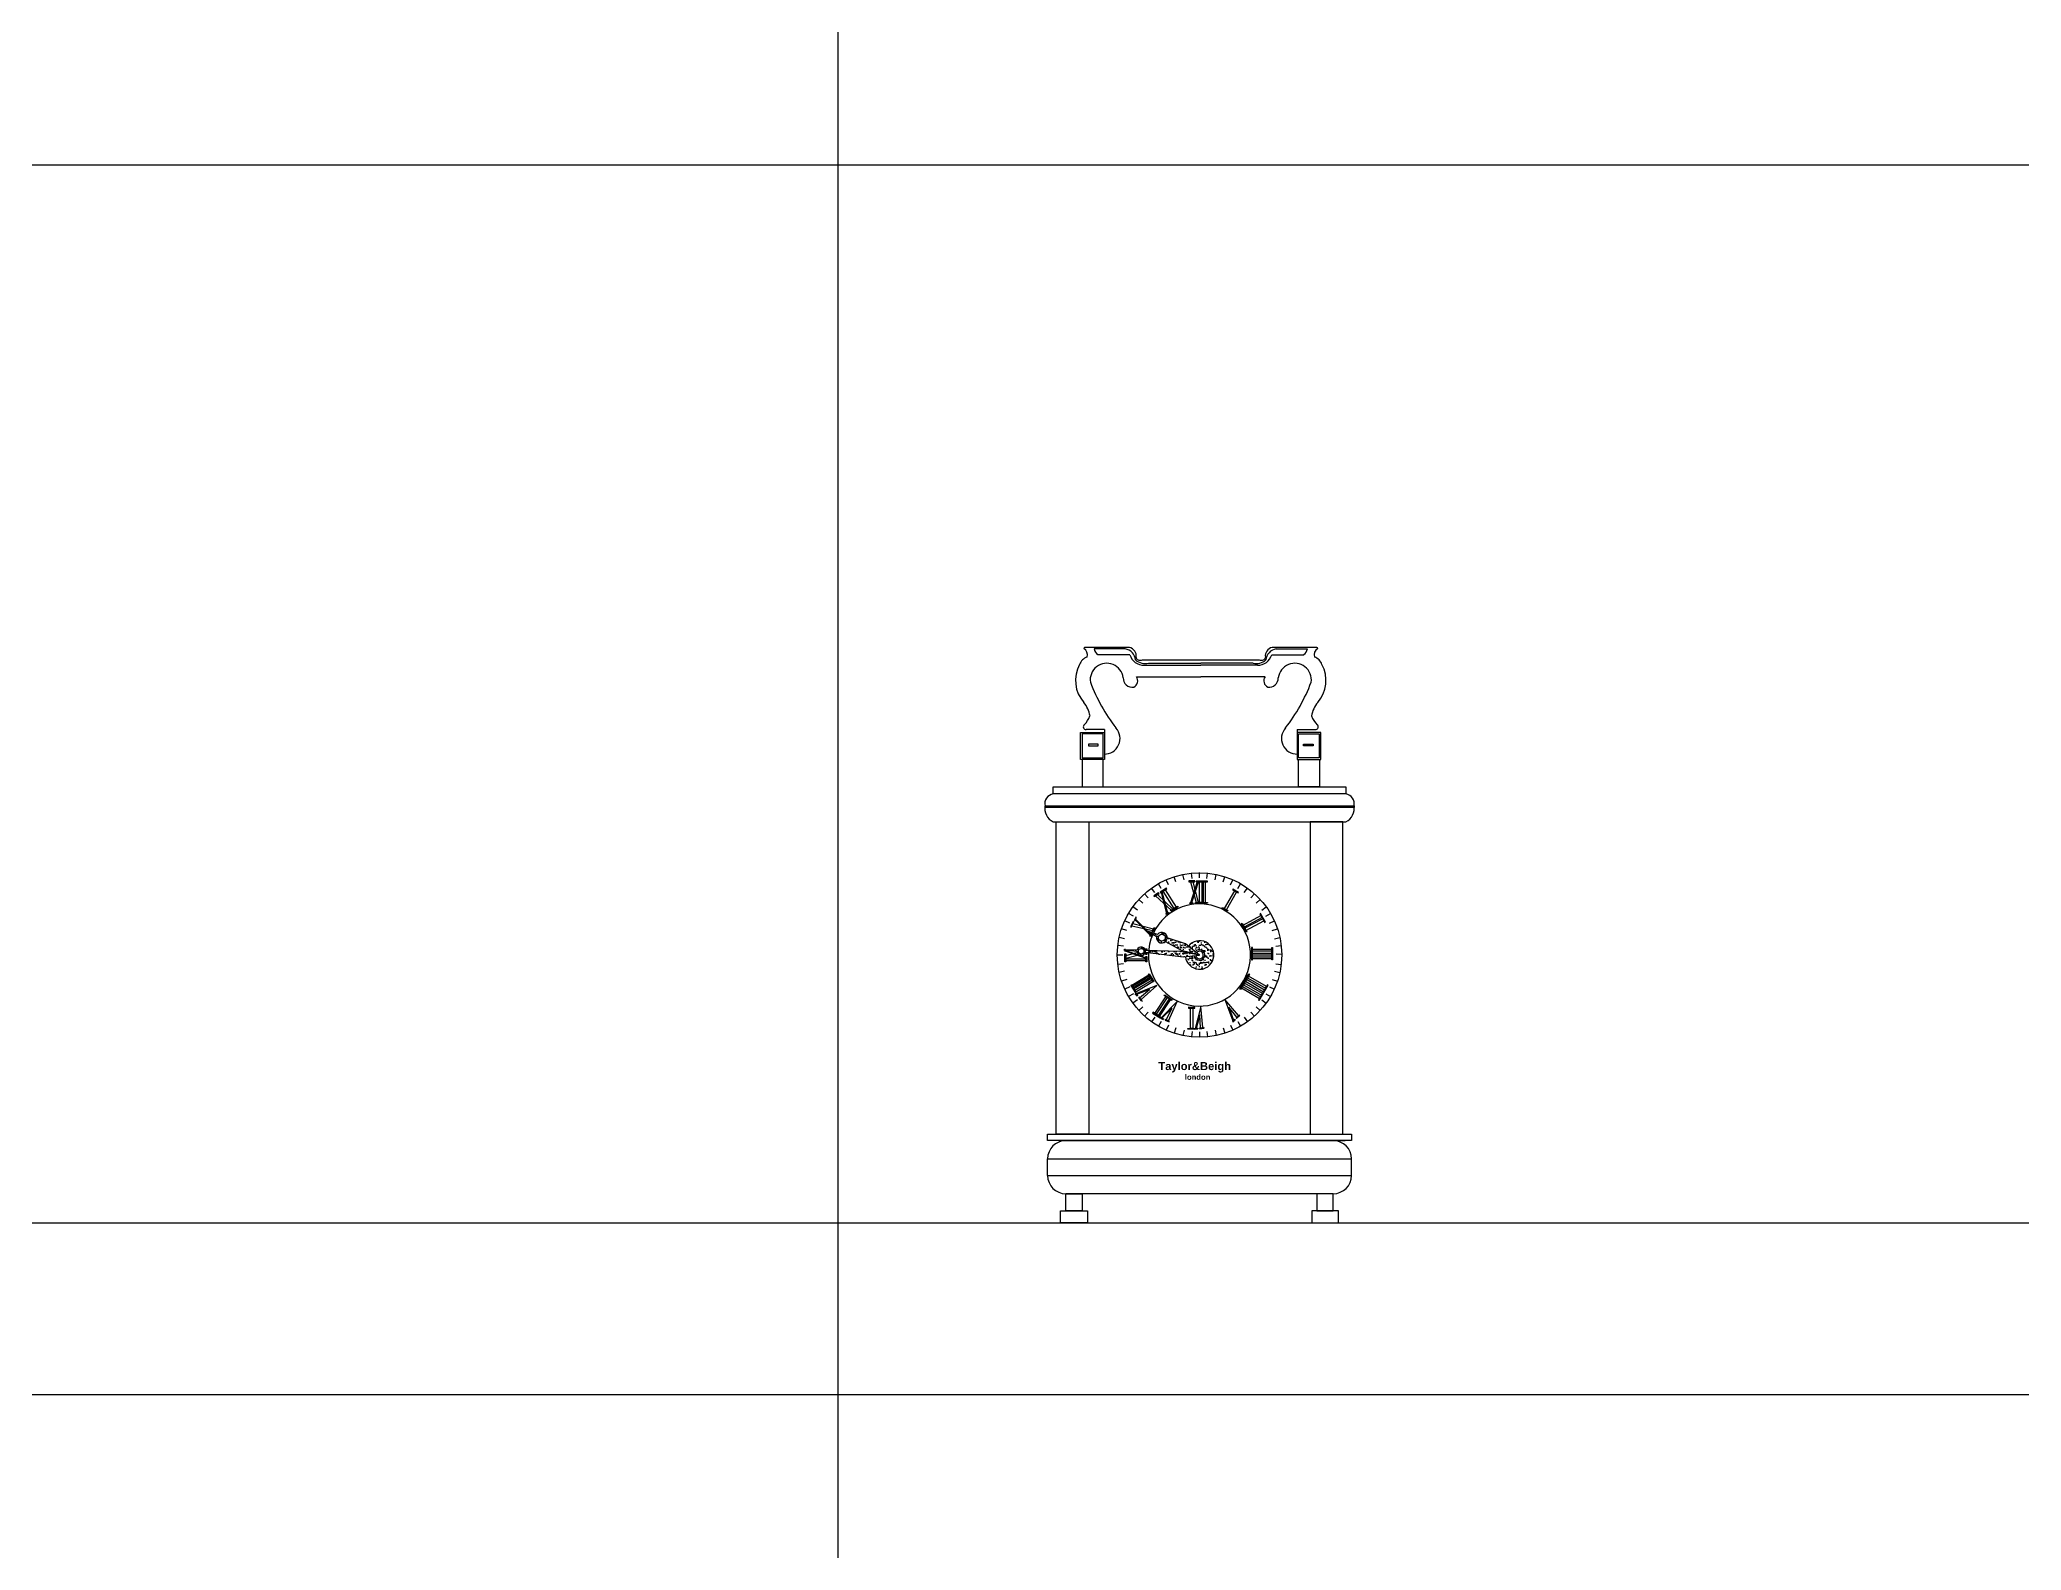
# Model space of a CAD drawing. Extents: x 550 to 4447, y 4707 to 9069.
# Drawn here: x 2487 to 3180, y 6840 to 7369 of the extents above; entities that cross this region are included whole.
import ezdxf

# ---------------------------------------------------------------- set-up
doc = ezdxf.new("R2010")
doc.units = 0
doc.header["$MEASUREMENT"] = 0
doc.layers.get('0').update_dxf_attribs({"linetype": 'CONTINUOUS'})
for name, color, linetype in [('3', 3, 'CONTINUOUS'), ('4', 4, 'CONTINUOUS'), ('7', 7, 'CONTINUOUS'), ('TEXT', 3, 'CONTINUOUS')]:
    doc.layers.add(name, color=color, linetype=linetype)
doc.styles.add('HT', font='swisseb.ttf')
pattern_1 = [(37.5, (2875.3698, 814.3085), (-0.051201, 1.56612236), [0, -1.235456, 0, -1.38176, 0, -1.3208]), (7.5, (2875.3698, 814.3085), (1.4384745, 2.2938403), [0, -0.666496, 0, -1.113536, 0, -0.42672]), (327.5, (2874.37, 814.3085), (2.5311756, 0.004599), [0, -0.4064, 0, -1.46304, 0, -1.91008]), (317.5, (2874.37, 814.3085), (2.4433806, 0.7133738), [0, -0.2032, 0, -0.959104, 0, -1.09728])]

# ---------------------------------------------------------------- blocks, each defined once
blk = doc.blocks.new('10')
at = {"layer": '3'}
h = blk.add_hatch(dxfattribs=at)
h.set_pattern_fill('AR-SAND', color=256, scale=0.032, style=0)
h.set_pattern_definition(pattern_1)
h.paths.add_polyline_path([(811.1, 854.96), (800.04, 855.3, 0.011141), (799.99, 854.5), (812.15, 853.02), (817.83, 853.62)])
h.paths.add_polyline_path([(812.9, 857.66), (806.5, 859.76, -0.200763), (805.93, 858.45), (811.4, 855.41), (813.01, 854.96, -0.00093), (813.01, 854.98, 0.00093), (813.01, 854.96), (816.55, 853.98, -0.000016), (816.55, 853.98, 0.000016), (816.55, 853.98), (817.83, 853.62)])
h.paths.add_polyline_path([(803.14, 860.87), (799.64, 862.02), (799.82, 861.84), (800.98, 861.19), (801, 861.23), (801.23, 861.11), (801.21, 861.07), (802.83, 860.17, 9.591322)])
h.paths.add_polyline_path([(803.43, 859.78, -1), (805.86, 859.78, -1)], flags=16)
h.paths.add_polyline_path([(796.01, 855.42), (791.66, 855.55), (791.33, 855.56), (791.66, 855.52), (795.95, 855, 13.865743)])
h.paths.add_polyline_path([(798.41, 855, -1), (796.46, 855, -1)], flags=16)
h = blk.add_hatch(dxfattribs=at)
h.set_pattern_fill('AR-SAND', color=256, scale=0.032, style=0)
h.set_pattern_definition(pattern_1)
h.paths.add_polyline_path([(815.99, 853.42), (812.88, 853.1, 4.966214), (813.93, 856.81), (816.34, 854.84, -4.921508)])
for p, q in [((791.86, 960.73), (780.97, 960.73)), ((793.44, 958.71), (782.27, 958.71)), ((843.08, 958.71), (854.26, 958.71)), ((844.67, 960.73), (855.55, 960.73)), ((798.46, 955.01), (818.26, 955.01)), ((799.99, 955.72), (818.26, 955.72)), ((836.54, 955.72), (818.26, 955.72)), ((838.06, 955.01), (818.26, 955.01)), ((784.11, 930.99), (776.79, 930.99)), ((776.79, 930.99), (776.79, 922.59)), ((784.11, 922.59), (784.11, 930.99)), ((852.42, 930.99), (859.73, 930.99)), ((852.42, 922.59), (852.42, 930.99)), ((859.73, 930.99), (859.73, 922.59)), ((776.79, 922.59), (784.11, 922.59)), ((778.99, 927.48), (778.99, 926.9)), ((782.35, 927.48), (778.99, 927.48)), ((778.99, 926.9), (782.35, 926.9)), ((782.35, 926.9), (782.35, 927.48)), ((859.73, 922.59), (852.42, 922.59)), ((854.17, 926.9), (854.17, 927.48)), ((854.17, 927.48), (857.54, 927.48)), ((857.54, 926.9), (854.17, 926.9)), ((857.54, 927.48), (857.54, 926.9)), ((763.78, 905.87), (871.88, 905.87)), ((763.78, 905.25), (763.78, 905.87)), ((871.88, 905.25), (763.78, 905.25)), ((871.88, 905.87), (871.88, 905.25)), ((802.38, 874.43), (807.9, 869.35)), ((803.09, 874.88), (808.47, 869.71)), ((804.42, 875.59), (806.32, 868.24)), ((804.69, 875.74), (806.58, 868.39)), ((814.65, 879.33), (816.63, 872.09)), ((816.99, 879.23), (814.7, 871.99)), ((817.3, 879.22), (815, 871.98)), ((815.48, 879.33), (817.31, 872.09)), ((794.13, 863.94), (801.45, 862.29)), ((794.52, 864.68), (801.77, 862.89)), ((795.32, 865.96), (800.64, 860.54)), ((795.49, 866.26), (800.8, 860.83)), ((791.66, 855.55), (791.33, 855.56)), ((791.33, 855.56), (791.66, 855.52)), ((796.01, 855.42), (791.66, 855.55)), ((791.66, 855.52), (795.95, 855)), ((791.87, 855.38), (799.08, 852.75)), ((791.87, 855.2), (799.08, 852.6)), ((792, 853.49), (796, 854.6)), ((792, 852.61), (796.56, 853.79)), ((795.24, 840.16), (795.98, 839.31)), ((795.41, 840.33), (796.18, 839.49)), ((802.94, 843.03), (795.59, 840.14)), ((800.38, 841.69), (795.78, 839.93)), ((796.18, 839.49), (795.98, 839.31)), ((796.43, 838.85), (797.45, 837.69)), ((796.77, 838.83), (796.58, 838.62)), ((796.63, 839.05), (797.64, 837.93)), ((796.89, 838.76), (800.38, 841.69)), ((797.44, 838.15), (802.94, 843.03)), ((797.63, 837.5), (797.83, 837.76)), ((804.15, 831.67), (804.23, 831.9)), ((804.23, 831.9), (805.27, 831.44)), ((810.01, 837.42), (804.47, 831.79)), ((808.22, 835.16), (804.73, 831.68)), ((806.22, 831.06), (808.22, 835.16)), ((806.97, 830.73), (810.01, 837.42)), ((818.31, 835.66), (816.33, 828.01)), ((817.89, 832.8), (816.61, 828.04)), ((818.21, 828.25), (817.89, 832.8)), ((819.03, 828.34), (818.31, 835.66)), ((826.74, 838.1), (829.5, 830.7)), ((831.52, 832.52), (826.74, 838.1)), ((828.04, 835.52), (829.72, 830.88)), ((830.91, 831.98), (828.04, 835.52)), ((830.61, 831.72), (831.75, 832.72)), ((830.81, 831.52), (831.98, 832.51)), ((831.98, 832.51), (831.74, 832.72)), ((804.15, 831.67), (805.17, 831.19)), ((805.27, 831.44), (805.17, 831.19)), ((805.87, 831.22), (805.77, 830.96)), ((805.77, 830.96), (807.17, 830.31)), ((805.87, 831.22), (807.25, 830.61)), ((807.17, 830.31), (807.25, 830.62)), ((816.07, 827.98), (817.2, 828.11)), ((816.07, 827.98), (816.11, 827.74)), ((816.11, 827.74), (817.24, 827.84)), ((817.2, 828.11), (817.24, 827.84)), ((817.83, 828.21), (819.33, 828.38)), ((817.83, 828.21), (817.88, 827.94)), ((817.88, 827.94), (819.41, 828.08)), ((819.41, 828.08), (819.32, 828.39)), ((829.31, 830.53), (830.16, 831.28)), ((829.31, 830.53), (829.48, 830.35)), ((829.48, 830.35), (830.34, 831.08)), ((830.16, 831.28), (830.34, 831.08)), ((830.61, 831.72), (830.81, 831.52)), ((764.68, 782.41), (870.99, 782.41)), ((764.68, 776.62), (870.99, 776.62))]:
    blk.add_line(p, q, dxfattribs=at)
for points in [[(801.94, 874.16), (803.66, 875.24), (803.52, 875.46), (801.8, 874.38)], [(804.16, 875.42), (806.41, 876.83), (806.28, 877.05), (804.02, 875.64)], [(805.13, 876.03), (805.84, 876.47), (809.62, 870.42), (808.91, 869.98)], [(814.13, 879.33), (816.16, 879.33), (816.16, 879.59), (814.13, 879.59)], [(816.68, 879.23), (820.59, 879.23), (820.59, 879.49), (816.68, 879.49)], [(817.83, 879.23), (818.66, 879.23), (818.66, 872.09), (817.83, 872.09)], [(819.96, 879.23), (819.13, 879.23), (819.13, 872.09), (819.96, 872.09)], [(830.78, 875.7), (830.05, 876.12), (826.49, 869.94), (827.21, 869.52)], [(829.33, 876.54), (831.32, 875.39), (831.45, 875.61), (829.46, 876.76)], [(795.18, 865.69), (795.8, 866.86), (795.57, 866.98), (794.95, 865.81)], [(806.05, 868.07), (806.98, 868.65), (807.12, 868.43), (806.19, 867.85)], [(807.67, 869.21), (810.24, 870.81), (810.38, 870.59), (807.81, 868.99)], [(814.39, 871.99), (815.48, 871.99), (815.48, 871.73), (814.39, 871.73)], [(816.37, 872.09), (820.59, 872.09), (820.59, 871.83), (816.37, 871.83)], [(825.86, 870.31), (827.75, 869.21), (827.62, 868.99), (825.73, 870.08)], [(839.28, 867.5), (839.69, 866.78), (833.44, 863.46), (833.05, 864.19)], [(838.91, 868.14), (840.64, 865.1), (840.87, 865.23), (839.14, 868.26)], [(793.88, 863.48), (794.84, 865.28), (794.61, 865.4), (793.65, 863.6)], [(800.49, 860.26), (801, 861.23), (801.23, 861.11), (800.72, 860.14)], [(801.28, 861.98), (801.99, 863.31), (802.22, 863.19), (801.51, 861.86)], [(832.7, 864.84), (834.35, 861.75), (834.12, 861.63), (832.47, 864.72)], [(840.35, 865.66), (839.92, 866.37), (833.66, 863.04), (834.05, 862.31)], [(791.65, 854.13), (792, 854.13), (792, 851.33), (791.65, 851.33)], [(799.09, 853.2), (799.44, 853.2), (799.44, 851.27), (799.09, 851.27)], [(836.35, 856.27), (836.06, 856.27), (836.06, 851.99), (836.35, 851.99)], [(836.35, 855.75), (843.11, 855.75), (843.11, 855.1), (836.35, 855.1)], [(836.35, 854.32), (843.11, 854.32), (843.11, 853.67), (836.35, 853.67)], [(836.35, 853.01), (843.11, 853.01), (843.11, 852.36), (836.35, 852.36)], [(843.11, 856.27), (843.39, 856.27), (843.39, 851.99), (843.11, 851.99)], [(792, 852.38), (799.09, 852.38), (799.09, 851.62), (792, 851.62)], [(800.07, 846.75), (800.35, 846.29), (794.4, 842.65), (794.11, 843.1)], [(800.57, 845.94), (800.86, 845.49), (794.9, 841.84), (794.61, 842.3)], [(800.21, 847.11), (801.88, 844.44), (801.62, 844.28), (799.95, 846.95)], [(831.98, 841.74), (835.07, 847.09), (835.29, 846.97), (832.2, 841.61)], [(834.93, 846.34), (834.58, 845.75), (840.88, 842.11), (841.23, 842.71)], [(793.75, 843.09), (795.42, 840.42), (795.68, 840.58), (794.01, 843.25)], [(801.49, 844.47), (801.21, 844.93), (795.25, 841.28), (795.54, 840.82)], [(806.09, 839.08), (806.54, 838.79), (802.69, 832.96), (802.24, 833.26)], [(805.62, 839.76), (808.26, 838.04), (808.09, 837.78), (805.45, 839.5)], [(832.49, 842.06), (832.84, 842.66), (839.14, 839.02), (838.79, 838.42)], [(833.56, 843.91), (833.21, 843.31), (839.51, 839.68), (839.86, 840.27)], [(834.21, 845.09), (833.86, 844.5), (840.16, 840.86), (840.51, 841.46)], [(838.71, 837.85), (841.81, 843.21), (841.59, 843.33), (838.5, 837.98)], [(801.42, 833.42), (804.07, 831.7), (804.23, 831.96), (801.59, 833.67)], [(807.7, 838.03), (807.25, 838.33), (803.39, 832.5), (803.85, 832.21)], [(813.98, 835.16), (816.17, 835.14), (816.17, 835.4), (813.98, 835.42)], [(815.45, 828.01), (814.62, 828.02), (814.71, 835.15), (815.54, 835.14)], [(813.79, 828.03), (816.08, 828), (816.08, 827.74), (813.78, 827.77)]]:
    blk.add_lwpolyline(points, close=True, dxfattribs=at)
for points in [[(791.87, 855.55), (791.87, 855.75), (791.66, 855.75), (791.66, 855.55)], [(791.66, 855.52), (791.66, 855.03), (791.87, 855.03), (791.87, 855.5)]]:
    blk.add_lwpolyline(points, dxfattribs=at)
for centre, radius, start, end in [((783.93, 961.21), 2.99, 189.1509, 236.33428), ((791.21, 956.51), 4.27, 4.69451, 81.19608), ((798.37, 960.14), 5.13, 196.09502, 271.03428), ((798.9, 960.93), 5.33, 229.82142, 281.81515), ((837.63, 960.93), 5.33, 258.18485, 310.17858), ((838.16, 960.14), 5.13, 268.96572, 343.90498), ((845.32, 956.51), 4.27, 98.80392, 175.30549), ((852.6, 961.21), 2.99, 303.66572, 350.8491)]:
    blk.add_arc(centre, radius, start, end, dxfattribs=at)
at = {"layer": '7'}
for p, q in [((795.79, 950.98), (818.26, 950.98)), ((840.74, 950.98), (818.26, 950.98)), ((776.25, 931.51), (784.59, 931.51)), ((776.25, 922.09), (776.25, 931.51)), ((784.59, 932.55), (778.16, 932.55)), ((784.59, 932.55), (784.59, 922.09)), ((851.93, 932.55), (858.37, 932.55)), ((851.93, 932.55), (851.93, 922.09)), ((860.28, 931.51), (851.93, 931.51)), ((860.28, 922.09), (860.28, 931.51)), ((784.59, 922.09), (776.25, 922.09)), ((776.73, 922.09), (776.73, 912.52)), ((784.11, 922.09), (776.73, 922.09)), ((784.11, 912.52), (784.11, 922.09)), ((851.93, 922.09), (860.28, 922.09)), ((852.41, 912.52), (852.41, 922.09)), ((852.41, 922.09), (859.8, 922.09)), ((859.8, 922.09), (859.8, 912.52)), ((766.61, 912.52), (869.05, 912.52)), ((766.61, 910.02), (766.61, 912.52)), ((869.05, 910.02), (766.61, 910.02)), ((776.73, 912.52), (784.11, 912.52)), ((859.8, 912.52), (852.41, 912.52)), ((869.05, 912.52), (869.05, 910.02)), ((766.61, 900.24), (869.05, 900.24)), ((767.73, 900.24), (779.15, 900.24)), ((779.15, 900.24), (779.15, 791.11)), ((867.94, 900.24), (856.51, 900.24)), ((856.51, 900.24), (856.51, 791.11)), ((867.94, 791.11), (867.94, 900.24)), ((809.54, 879.23), (808.95, 881.07)), ((812.4, 879.98), (812.01, 881.88)), ((815.24, 880.41), (815.05, 882.34)), ((817.83, 880.63), (817.83, 882.56)), ((820.42, 880.41), (820.61, 882.34)), ((823.26, 879.98), (823.65, 881.88)), ((826.12, 879.23), (826.72, 881.07)), ((799.9, 873.66), (798.61, 875.1)), ((802.2, 875.51), (801.07, 877.08)), ((804.44, 876.96), (803.48, 878.63)), ((806.95, 878.23), (806.16, 880)), ((828.72, 878.23), (829.5, 880)), ((831.22, 876.96), (832.19, 878.63)), ((833.46, 875.51), (834.59, 877.08)), ((835.76, 873.66), (837.06, 875.1)), ((794.68, 867.26), (793.01, 868.23)), ((796.09, 869.43), (794.53, 870.56)), ((798.03, 871.81), (796.61, 873.12)), ((837.63, 871.81), (839.06, 873.12)), ((839.57, 869.43), (841.14, 870.56)), ((840.99, 867.26), (842.66, 868.23)), ((791.62, 859.41), (789.73, 859.82)), ((792.41, 862.29), (790.58, 862.91)), ((793.41, 864.82), (791.65, 865.62)), ((803.14, 860.87), (799.27, 862.14)), ((799.27, 862.14), (802.83, 860.17)), ((812.9, 857.66), (806.5, 859.76)), ((842.25, 864.82), (844.01, 865.62)), ((843.25, 862.29), (845.08, 862.91)), ((844.05, 859.41), (845.93, 859.82)), ((789.07, 853.71), (791.01, 853.71)), ((791.19, 856.8), (789.26, 857.03)), ((798.78, 854.37), (799.09, 854.45)), ((798.86, 855.4), (799.09, 855.47)), ((798.87, 854.64), (812.15, 853.02)), ((811.1, 854.96), (798.88, 855.33)), ((805.93, 858.45), (811.4, 855.41)), ((817.83, 853.62), (811.1, 854.96)), ((811.4, 855.41), (817.83, 853.62)), ((812.15, 853.02), (817.83, 853.62)), ((817.83, 853.62), (812.9, 857.66)), ((844.48, 856.8), (846.4, 857.03)), ((846.61, 853.83), (844.68, 853.95)), ((791.19, 850.62), (789.26, 850.4)), ((791.62, 848.01), (789.73, 847.6)), ((844.05, 848.01), (845.93, 847.6)), ((844.48, 850.62), (846.4, 850.4)), ((792.41, 845.14), (790.58, 844.52)), ((793.41, 842.61), (791.65, 841.81)), ((794.68, 840.17), (793.01, 839.19)), ((840.99, 840.17), (842.66, 839.19)), ((842.25, 842.61), (844.01, 841.81)), ((843.25, 845.14), (845.08, 844.52)), ((796.09, 838), (794.53, 836.86)), ((798.03, 835.61), (796.61, 834.31)), ((799.9, 833.76), (798.61, 832.32)), ((802.2, 831.91), (801.07, 830.34)), ((833.46, 831.91), (834.59, 830.34)), ((835.76, 833.76), (837.06, 832.32)), ((837.63, 835.61), (839.06, 834.31)), ((839.57, 838), (841.14, 836.86)), ((804.44, 830.47), (803.48, 828.79)), ((806.95, 829.19), (806.16, 827.43)), ((809.54, 828.2), (808.95, 826.36)), ((812.4, 827.44), (812.01, 825.55)), ((815.24, 827.01), (815.05, 825.09)), ((817.83, 826.89), (817.83, 824.95)), ((820.42, 827.01), (820.61, 825.09)), ((823.26, 827.44), (823.65, 825.55)), ((826.12, 828.2), (826.72, 826.36)), ((828.72, 829.19), (829.5, 827.43)), ((831.22, 830.47), (832.19, 828.79)), ((764.68, 791.11), (870.99, 791.11)), ((764.68, 788.81), (764.68, 791.11)), ((779.15, 791.11), (767.73, 791.11)), ((856.51, 791.11), (867.94, 791.11)), ((870.99, 791.11), (870.99, 788.81)), ((870.99, 788.81), (764.68, 788.81)), ((768.74, 788.81), (868.72, 788.81)), ((764.68, 776.62), (764.68, 782.41)), ((870.99, 776.62), (870.99, 782.41)), ((864.59, 770.22), (771.08, 770.22)), ((771.08, 764.21), (771.08, 770.22)), ((771.08, 770.22), (776.77, 770.22)), ((776.77, 770.22), (776.77, 764.21)), ((858.89, 770.22), (858.89, 764.21)), ((864.59, 770.22), (858.89, 770.22)), ((864.59, 764.21), (864.59, 770.22)), ((769.25, 760), (769.25, 764.21)), ((769.25, 764.21), (778.6, 764.21)), ((776.77, 764.21), (771.08, 764.21)), ((778.6, 764.21), (778.6, 760)), ((857.07, 764.21), (857.07, 760)), ((866.42, 764.21), (857.07, 764.21)), ((858.89, 764.21), (864.59, 764.21)), ((866.42, 760), (866.42, 764.21)), ((778.6, 760), (769.25, 760)), ((857.07, 760), (866.42, 760))]:
    blk.add_line(p, q, dxfattribs=at)
blk.add_lwpolyline([(858.88, 961.27), (843.25, 961.27, 0.387826), (840.85, 957.79, -0.481856), (838.8, 956.76), (818.26, 956.76), (797.72, 956.76, -0.481856), (795.68, 957.79, 0.387826), (793.28, 961.27), (777.65, 961.27)], format="xyb", dxfattribs=at)
for points in [[(767.73, 791.11), (767.73, 900.24)], [(799.09, 855.33), (799.09, 855.85), (799.44, 855.85), (799.44, 855.32)], [(799.44, 854.57), (799.44, 853.92), (799.09, 853.92), (799.09, 854.62)]]:
    blk.add_lwpolyline(points, dxfattribs=at)
for centre, radius in [((817.83, 853.71), 28.76), ((804.65, 859.78), 1.22), ((797.43, 855), 0.974)]:
    blk.add_circle(centre, radius, dxfattribs=at)
for centre, radius, start, end in [((780.1, 953.67), 4.53, 110.81586, 159.44898), ((777.7, 960.93), 0.349, 98.37675, 185.93228), ((776.08, 958.69), 2.55, 341.861, 59.98187), ((860.45, 958.69), 2.55, 120.01813, 198.139), ((856.42, 953.67), 4.53, 20.55102, 69.18414), ((858.83, 960.93), 0.349, 354.06772, 81.62325), ((786.15, 949.7), 11.69, 151.62227, 221.07381), ((785.4, 949.9), 5.81, 7.62626, 188.21908), ((794.32, 950.51), 3.17, 177.00164, 279.05283), ((793.74, 949.6), 2.47, 295.72871, 34.04597), ((842.78, 949.6), 2.47, 145.95403, 244.27129), ((842.21, 950.51), 3.17, 260.94717, 2.99836), ((851.13, 949.9), 5.81, 351.78092, 172.37374), ((850.37, 949.7), 11.69, 318.92619, 28.37773), ((839.11, 971.83), 63.67, 200.94673, 217.47538), ((797.41, 971.83), 63.67, 322.52462, 339.05327), ((769.97, 935.75), 9.68, 9.16261, 40.37588), ((772.24, 939.91), 7.73, 312.83628, 340.1918), ((866.56, 935.75), 9.68, 139.62412, 170.83739), ((864.28, 939.91), 7.73, 199.8082, 227.16372), ((778.12, 933.51), 0.957, 130.00507, 272.36508), ((784.6, 929.4), 5.43, 268.14189, 42.91671), ((851.92, 929.4), 5.43, 137.08329, 271.85811), ((858.41, 933.51), 0.957, 267.63492, 49.99493), ((767.12, 906.63), 3.42, 98.54839, 192.82337), ((868.54, 906.63), 3.42, 347.17663, 81.45161), ((769.03, 904.98), 5.32, 170.33141, 242.98087), ((866.64, 904.98), 5.32, 297.01913, 9.66859), ((817.83, 853.71), 17.86, 156.22683, 154.69175), ((804.65, 859.78), 1.86, 168.04964, 144.24082), ((797.43, 855), 1.49, 180.04964, 163.54948), ((817.83, 853.71), 4.99, 187.09094, 141.55145), ((817.83, 853.71), 4.99, 165.34105, 169.58257), ((817.82, 853.68), 1.86, 166.3099, 170.54996), ((817.83, 853.71), 1.86, 188.90518, 142.96296), ((817.82, 853.68), 1.31, 166.96056, 171.33102), ((817.83, 853.71), 1.31, 190.12468, 143.91128), ((771.08, 782.41), 6.4, 90, 180), ((864.59, 782.41), 6.4, 0, 90), ((771.08, 776.62), 6.4, 180, 270), ((864.59, 776.62), 6.4, 270, 0)]:
    blk.add_arc(centre, radius, start, end, dxfattribs=at)
at = {"layer": '3', "style": 'HT'}
for s, height, p in [('Taylor&Beigh', 2.7994, (803.43, 813.46)), ('london', 1.92, (812.69, 810.06))]:
    blk.add_text(s, height=height, dxfattribs=at).set_placement(p)

msp = doc.modelspace()

# ---------------------------------------------------------------- linework, layer by layer
at = {"layer": '4'}
msp.add_line((948.98, 7324.97), (3948.98, 7324.97), dxfattribs=at)
for points in [[(1756.43, 6954.97), (2398.73, 6954.97), (3948.98, 6954.97)], [(1690.36, 6894.97), (2332.66, 6894.97), (3948.98, 6894.97)]]:
    msp.add_lwpolyline(points, dxfattribs=at)
at = {"layer": 'TEXT'}
msp.add_lwpolyline([(2766.36, 5715.3), (2766.36, 8783.85), (2981.56, 8783.85)], dxfattribs=at)

# ---------------------------------------------------------------- block references
msp.add_blockref('10', (2074.93, 6194.97))

doc.saveas('drawing.dxf')
